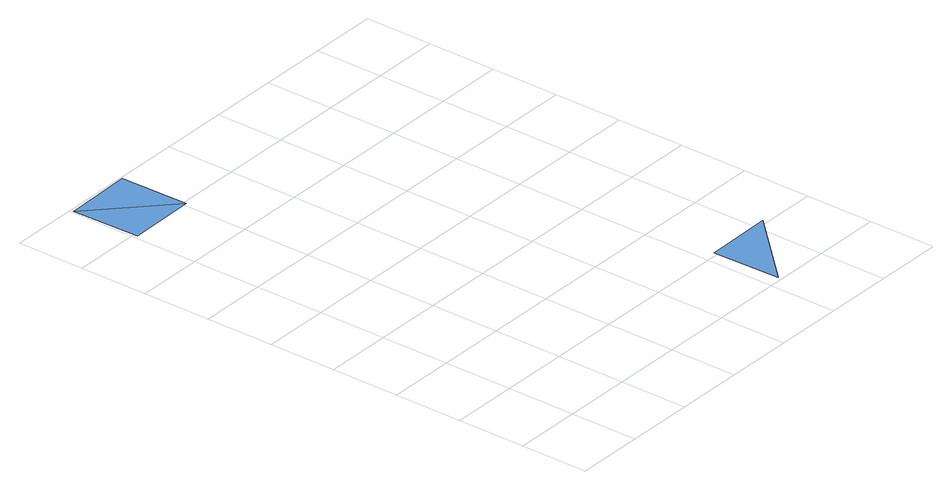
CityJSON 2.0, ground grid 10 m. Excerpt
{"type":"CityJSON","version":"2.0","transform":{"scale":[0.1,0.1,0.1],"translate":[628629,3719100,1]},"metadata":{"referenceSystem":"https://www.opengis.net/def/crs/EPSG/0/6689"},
"CityObjects":{
"waterbody1":{"type":"WaterBody","attributes":{"name":"福岡県津波浸水想定図","class":"1140","function":"2","WaterBodyTsunamiRiskAttribute.description":"1","WaterBodyTsunamiRiskAttribute.rank":"2"},"geometry":[{"type":"MultiSurface","lod":"1","boundaries":[[[0,1,2]],[[2,3,0]]]}]},
"waterbody2":{"type":"WaterBody","attributes":{"name":"福岡県津波浸水想定図","class":"1140","function":"2","WaterBodyTsunamiRiskAttribute.description":"1","WaterBodyTsunamiRiskAttribute.rank":"1"},"geometry":[{"type":"MultiSurface","lod":"1","boundaries":[[[4,5,6]]]}]}
},
"vertices":[
[4,795,8],[6,695,8],[106,697,8],[104,797,8],
[419,3,10],[517,105,10],[417,103,10]
]}
